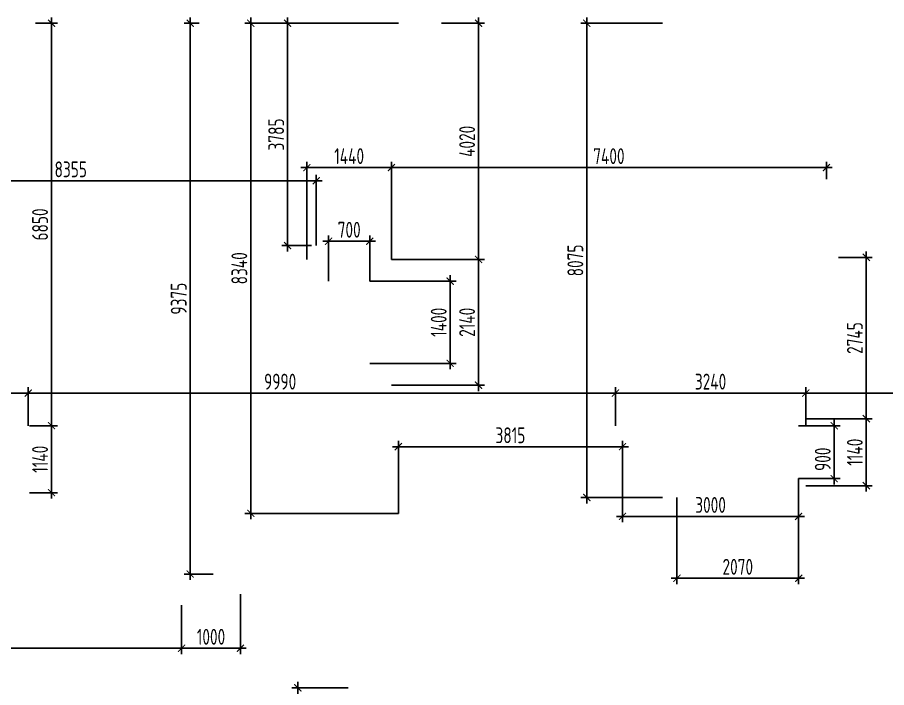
# Model space of a CAD drawing. Header units: millimetres. Extents: x -350007 to 536090, y -888 to 198380.
# Drawn here: x 505153 to 519945, y 75163 to 86571 of the extents above; entities that cross this region are included whole.
import ezdxf

# ---------------------------------------------------------------- set-up
doc = ezdxf.new("R2010")
doc.units = ezdxf.units.MM
doc.layers.add('АР_Размеры нов.', color=15, linetype='Continuous', lineweight=0)
doc.styles.add('ISOCPEUR', font='isocpeur.ttf', dxfattribs={"width": 0.7})
doc.dimstyles.new('R_100', dxfattribs={"dimtxt": 270, "dimasz": 120, "dimexe": 100, "dimexo": 0, "dimgap": 60, "dimtad": 1, "dimdec": 0, "dimrnd": 5, "dimzin": 0, "dimdsep": 46, "dimtxsty": 'ISOCPEUR', "dimblk": 'ARCHTICK', "dimcen": 0, "dimdle": 100, "dimclrd": 256, "dimclre": 256, "dimclrt": 256, "dimadec": 0, "dimazin": 0, "dimtfac": 2, "dimtdec": 0, "dimtofl": 0, "dimtmove": 1, "dimatfit": 3, "dimfxl": 1, "dimtvp": 3, "dimtolj": 1, "dimtzin": 0, "dimarcsym": 0})

# ---------------------------------------------------------------- blocks, each defined once
blk = doc.blocks.new('_ArchTick')
at = {"color": 0, "linetype": 'ByBlock', "const_width": 0.15}
blk.add_lwpolyline([(-0.5, -0.5), (0.5, 0.5)], dxfattribs=at)
blk = doc.blocks.new('*D3267')
at = {"layer": 'Defpoints', "color": 0, "transparency": 16777216}
for p in [(505337, 80176), (502099, 79620), (505337, 79620)]:
    blk.add_point(p, dxfattribs=at)
at = {"layer": 'АР_Размеры нов.', "lineweight": -2, "transparency": 16777216}
for p, q in [((501999, 80176), (505437, 80176)), ((502099, 79620), (502099, 80276)), ((505337, 79620), (505337, 80276))]:
    blk.add_line(p, q, dxfattribs=at)
at = {"layer": 'АР_Размеры нов.', "lineweight": -2, "transparency": 16777216, "xscale": 120, "yscale": 120, "zscale": 120, "rotation": 180}
blk.add_blockref('_ArchTick', (502099, 80176), dxfattribs=at)
at = {"layer": 'АР_Размеры нов.', "lineweight": -2, "transparency": 16777216, "xscale": 120, "yscale": 120, "zscale": 120}
blk.add_blockref('_ArchTick', (505337, 80176), dxfattribs=at)
at = {"layer": 'АР_Размеры нов.', "transparency": 16777216, "insert": (503718, 80371), "char_height": 270, "attachment_point": 5, "style": 'ISOCPEUR'}
blk.add_mtext('\\A1;3240', dxfattribs=at)
blk = doc.blocks.new('*D3268')
at = {"layer": 'Defpoints', "color": 0, "transparency": 16777216}
for p in [(515330, 80176), (505337, 79620), (515330, 79620)]:
    blk.add_point(p, dxfattribs=at)
at = {"layer": 'АР_Размеры нов.', "lineweight": -2, "transparency": 16777216}
for p, q in [((505237, 80176), (515430, 80176)), ((505337, 79620), (505337, 80276)), ((515330, 79620), (515330, 80276))]:
    blk.add_line(p, q, dxfattribs=at)
at = {"layer": 'АР_Размеры нов.', "lineweight": -2, "transparency": 16777216, "xscale": 120, "yscale": 120, "zscale": 120, "rotation": 180}
blk.add_blockref('_ArchTick', (505337, 80176), dxfattribs=at)
at = {"layer": 'АР_Размеры нов.', "lineweight": -2, "transparency": 16777216, "xscale": 120, "yscale": 120, "zscale": 120}
blk.add_blockref('_ArchTick', (515330, 80176), dxfattribs=at)
at = {"layer": 'АР_Размеры нов.', "transparency": 16777216, "insert": (509625, 80371), "char_height": 270, "attachment_point": 5, "style": 'ISOCPEUR'}
blk.add_mtext('\\A1;9990', dxfattribs=at)
blk = doc.blocks.new('*D3269')
at = {"layer": 'Defpoints', "color": 0, "transparency": 16777216}
for p in [(518568, 80176), (515330, 79620), (518568, 79620)]:
    blk.add_point(p, dxfattribs=at)
at = {"layer": 'АР_Размеры нов.', "lineweight": -2, "transparency": 16777216}
for p, q in [((515230, 80176), (518668, 80176)), ((515330, 79620), (515330, 80276)), ((518568, 79620), (518568, 80276))]:
    blk.add_line(p, q, dxfattribs=at)
at = {"layer": 'АР_Размеры нов.', "lineweight": -2, "transparency": 16777216, "xscale": 120, "yscale": 120, "zscale": 120, "rotation": 180}
blk.add_blockref('_ArchTick', (515330, 80176), dxfattribs=at)
at = {"layer": 'АР_Размеры нов.', "lineweight": -2, "transparency": 16777216, "xscale": 120, "yscale": 120, "zscale": 120}
blk.add_blockref('_ArchTick', (518568, 80176), dxfattribs=at)
at = {"layer": 'АР_Размеры нов.', "transparency": 16777216, "insert": (516949, 80371), "char_height": 270, "attachment_point": 5, "style": 'ISOCPEUR'}
blk.add_mtext('\\A1;3240', dxfattribs=at)
blk = doc.blocks.new('*D3270')
at = {"layer": 'Defpoints', "color": 0, "transparency": 16777216}
for p in [(529521, 81213), (529521, 80176), (518568, 79620)]:
    blk.add_point(p, dxfattribs=at)
at = {"layer": 'АР_Размеры нов.', "lineweight": -2, "transparency": 16777216}
for p, q in [((529521, 81213), (529521, 80076)), ((518468, 80176), (529621, 80176)), ((518568, 79620), (518568, 80276))]:
    blk.add_line(p, q, dxfattribs=at)
at = {"layer": 'АР_Размеры нов.', "lineweight": -2, "transparency": 16777216, "xscale": 120, "yscale": 120, "zscale": 120, "rotation": 180}
blk.add_blockref('_ArchTick', (518568, 80176), dxfattribs=at)
at = {"layer": 'АР_Размеры нов.', "lineweight": -2, "transparency": 16777216, "xscale": 120, "yscale": 120, "zscale": 120}
blk.add_blockref('_ArchTick', (529521, 80176), dxfattribs=at)
at = {"layer": 'АР_Размеры нов.', "transparency": 16777216, "insert": (524044, 80371), "char_height": 270, "attachment_point": 5, "style": 'ISOCPEUR'}
blk.add_mtext('\\A1;10955', dxfattribs=at)
blk = doc.blocks.new('*D3301')
at = {"layer": 'Defpoints', "color": 0, "transparency": 16777216}
for p in [(505461, 86471), (505734, 86471), (505362, 79620)]:
    blk.add_point(p, dxfattribs=at)
at = {"layer": 'АР_Размеры нов.', "lineweight": -2, "transparency": 16777216}
for p, q in [((505734, 79520), (505734, 86571)), ((505461, 86471), (505834, 86471)), ((505362, 79620), (505834, 79620))]:
    blk.add_line(p, q, dxfattribs=at)
at = {"layer": 'АР_Размеры нов.', "lineweight": -2, "transparency": 16777216, "xscale": 120, "yscale": 120, "zscale": 120}
for p, rotation in [((505734, 86471), 90), ((505734, 79620), 270)]:
    blk.add_blockref('_ArchTick', p, dxfattribs=dict(at, rotation=rotation))
at = {"layer": 'АР_Размеры нов.', "transparency": 16777216, "insert": (505539, 83046), "char_height": 270, "attachment_point": 5, "rotation": 90, "style": 'ISOCPEUR'}
blk.add_mtext('\\A1;6850', dxfattribs=at)
blk = doc.blocks.new('*D3302')
at = {"layer": 'Defpoints', "color": 0, "transparency": 16777216}
for p in [(505362, 79620), (505362, 78480), (505734, 78480)]:
    blk.add_point(p, dxfattribs=at)
at = {"layer": 'АР_Размеры нов.', "lineweight": -2, "transparency": 16777216}
for p, q in [((505362, 79620), (505834, 79620)), ((505734, 79720), (505734, 78380)), ((505362, 78480), (505834, 78480))]:
    blk.add_line(p, q, dxfattribs=at)
at = {"layer": 'АР_Размеры нов.', "lineweight": -2, "transparency": 16777216, "xscale": 120, "yscale": 120, "zscale": 120}
for p, rotation in [((505734, 79620), 90), ((505734, 78480), 270)]:
    blk.add_blockref('_ArchTick', p, dxfattribs=dict(at, rotation=rotation))
at = {"layer": 'АР_Размеры нов.', "transparency": 16777216, "insert": (505539, 79050), "char_height": 270, "attachment_point": 5, "rotation": 90, "style": 'ISOCPEUR'}
blk.add_mtext('\\A1;1140', dxfattribs=at)
blk = doc.blocks.new('*D3303')
at = {"layer": 'Defpoints', "color": 0, "transparency": 16777216}
for p in [(518568, 79740), (518568, 78600), (519599, 78600)]:
    blk.add_point(p, dxfattribs=at)
at = {"layer": 'АР_Размеры нов.', "lineweight": -2, "transparency": 16777216}
for p, q in [((518568, 79740), (519699, 79740)), ((519599, 79840), (519599, 78500)), ((518568, 78600), (519699, 78600))]:
    blk.add_line(p, q, dxfattribs=at)
at = {"layer": 'АР_Размеры нов.', "lineweight": -2, "transparency": 16777216, "xscale": 120, "yscale": 120, "zscale": 120}
for p, rotation in [((519599, 79740), 90), ((519599, 78600), 270)]:
    blk.add_blockref('_ArchTick', p, dxfattribs=dict(at, rotation=rotation))
at = {"layer": 'АР_Размеры нов.', "transparency": 16777216, "insert": (519404, 79170), "char_height": 270, "attachment_point": 5, "rotation": 90, "style": 'ISOCPEUR'}
blk.add_mtext('\\A1;1140', dxfattribs=at)
blk = doc.blocks.new('*D3304')
at = {"layer": 'Defpoints', "color": 0, "transparency": 16777216}
for p in [(519128, 82486), (519599, 82486), (518568, 79740)]:
    blk.add_point(p, dxfattribs=at)
at = {"layer": 'АР_Размеры нов.', "lineweight": -2, "transparency": 16777216}
for p, q in [((519599, 79640), (519599, 82586)), ((519128, 82486), (519699, 82486)), ((518568, 79740), (519699, 79740))]:
    blk.add_line(p, q, dxfattribs=at)
at = {"layer": 'АР_Размеры нов.', "lineweight": -2, "transparency": 16777216, "xscale": 120, "yscale": 120, "zscale": 120}
for p, rotation in [((519599, 82486), 90), ((519599, 79740), 270)]:
    blk.add_blockref('_ArchTick', p, dxfattribs=dict(at, rotation=rotation))
at = {"layer": 'АР_Размеры нов.', "transparency": 16777216, "insert": (519404, 81113), "char_height": 270, "attachment_point": 5, "rotation": 90, "style": 'ISOCPEUR'}
blk.add_mtext('\\A1;2745', dxfattribs=at)
blk = doc.blocks.new('*D3305')
at = {"layer": 'Defpoints', "color": 0, "transparency": 16777216}
for p in [(515450, 78720), (518448, 78720), (518448, 78077)]:
    blk.add_point(p, dxfattribs=at)
at = {"layer": 'АР_Размеры нов.', "lineweight": -2, "transparency": 16777216}
for p, q in [((515450, 78720), (515450, 77977)), ((518448, 78720), (518448, 77977)), ((515350, 78077), (518548, 78077))]:
    blk.add_line(p, q, dxfattribs=at)
at = {"layer": 'АР_Размеры нов.', "lineweight": -2, "transparency": 16777216, "xscale": 120, "yscale": 120, "zscale": 120, "rotation": 180}
blk.add_blockref('_ArchTick', (515450, 78077), dxfattribs=at)
at = {"layer": 'АР_Размеры нов.', "lineweight": -2, "transparency": 16777216, "xscale": 120, "yscale": 120, "zscale": 120}
blk.add_blockref('_ArchTick', (518448, 78077), dxfattribs=at)
at = {"layer": 'АР_Размеры нов.', "transparency": 16777216, "insert": (516949, 78272), "char_height": 270, "attachment_point": 5, "style": 'ISOCPEUR'}
blk.add_mtext('\\A1;3000', dxfattribs=at)
blk = doc.blocks.new('*D3315')
at = {"layer": 'Defpoints', "color": 0, "transparency": 16777216}
for p in [(510782, 75160), (509926, 74020), (510782, 74020)]:
    blk.add_point(p, dxfattribs=at)
at = {"layer": 'АР_Размеры нов.', "lineweight": -2, "transparency": 16777216}
for p, q in [((510782, 75160), (509826, 75160)), ((509926, 75260), (509926, 73920)), ((510782, 74020), (509826, 74020))]:
    blk.add_line(p, q, dxfattribs=at)
at = {"layer": 'АР_Размеры нов.', "lineweight": -2, "transparency": 16777216, "xscale": 120, "yscale": 120, "zscale": 120}
for p, rotation in [((509926, 75160), 90), ((509926, 74020), 270)]:
    blk.add_blockref('_ArchTick', p, dxfattribs=dict(at, rotation=rotation))
at = {"layer": 'АР_Размеры нов.', "transparency": 16777216, "insert": (509731, 74590), "char_height": 270, "attachment_point": 5, "rotation": 90, "style": 'ISOCPEUR'}
blk.add_mtext('\\A1;1140', dxfattribs=at)
blk = doc.blocks.new('*D3401')
at = {"layer": 'Defpoints', "color": 0, "transparency": 16777216}
for p in [(495828, 76519), (507948, 76564), (495828, 75833)]:
    blk.add_point(p, dxfattribs=at)
at = {"layer": 'АР_Размеры нов.', "lineweight": -2, "transparency": 16777216}
for p, q in [((495828, 76519), (495828, 75733)), ((507948, 76564), (507948, 75733)), ((508048, 75833), (495728, 75833))]:
    blk.add_line(p, q, dxfattribs=at)
at = {"layer": 'АР_Размеры нов.', "lineweight": -2, "transparency": 16777216, "xscale": 120, "yscale": 120, "zscale": 120, "rotation": 180}
blk.add_blockref('_ArchTick', (495828, 75833), dxfattribs=at)
at = {"layer": 'АР_Размеры нов.', "lineweight": -2, "transparency": 16777216, "xscale": 120, "yscale": 120, "zscale": 120}
blk.add_blockref('_ArchTick', (507948, 75833), dxfattribs=at)
at = {"layer": 'АР_Размеры нов.', "transparency": 16777216, "insert": (501888, 76028), "char_height": 270, "attachment_point": 5, "style": 'ISOCPEUR'}
blk.add_mtext('\\A1;12120', dxfattribs=at)
blk = doc.blocks.new('*D3402')
at = {"layer": 'Defpoints', "color": 0, "transparency": 16777216}
for p in [(508948, 76755), (507948, 76564), (508948, 75833)]:
    blk.add_point(p, dxfattribs=at)
at = {"layer": 'АР_Размеры нов.', "lineweight": -2, "transparency": 16777216}
for p, q in [((508948, 76755), (508948, 75733)), ((507948, 76564), (507948, 75733)), ((507848, 75833), (509048, 75833))]:
    blk.add_line(p, q, dxfattribs=at)
at = {"layer": 'АР_Размеры нов.', "lineweight": -2, "transparency": 16777216, "xscale": 120, "yscale": 120, "zscale": 120, "rotation": 180}
blk.add_blockref('_ArchTick', (507948, 75833), dxfattribs=at)
at = {"layer": 'АР_Размеры нов.', "lineweight": -2, "transparency": 16777216, "xscale": 120, "yscale": 120, "zscale": 120}
blk.add_blockref('_ArchTick', (508948, 75833), dxfattribs=at)
at = {"layer": 'АР_Размеры нов.', "transparency": 16777216, "insert": (508448, 76028), "char_height": 270, "attachment_point": 5, "style": 'ISOCPEUR'}
blk.add_mtext('\\A1;1000', dxfattribs=at)
blk = doc.blocks.new('*D3403')
at = {"layer": 'Defpoints', "color": 0, "transparency": 16777216}
for p in [(508094, 86471), (508244, 86471), (508485, 77096)]:
    blk.add_point(p, dxfattribs=at)
at = {"layer": 'АР_Размеры нов.', "lineweight": -2, "transparency": 16777216}
for p, q in [((508094, 76996), (508094, 86571)), ((508244, 86471), (507994, 86471)), ((508485, 77096), (507994, 77096))]:
    blk.add_line(p, q, dxfattribs=at)
at = {"layer": 'АР_Размеры нов.', "lineweight": -2, "transparency": 16777216, "xscale": 120, "yscale": 120, "zscale": 120}
for p, rotation in [((508094, 86471), 90), ((508094, 77096), 270)]:
    blk.add_blockref('_ArchTick', p, dxfattribs=dict(at, rotation=rotation))
at = {"layer": 'АР_Размеры нов.', "transparency": 16777216, "insert": (507899, 81783), "char_height": 270, "attachment_point": 5, "rotation": 90, "style": 'ISOCPEUR'}
blk.add_mtext('\\A1;9375', dxfattribs=at)
blk = doc.blocks.new('*D3523')
at = {"layer": 'Defpoints', "color": 0, "transparency": 16777216}
for p in [(511149, 82081), (511149, 80681), (512518, 80681)]:
    blk.add_point(p, dxfattribs=at)
at = {"layer": 'АР_Размеры нов.', "lineweight": -2, "transparency": 16777216}
for p, q in [((512518, 82181), (512518, 80581)), ((511149, 82081), (512618, 82081)), ((511149, 80681), (512618, 80681))]:
    blk.add_line(p, q, dxfattribs=at)
at = {"layer": 'АР_Размеры нов.', "lineweight": -2, "transparency": 16777216, "xscale": 120, "yscale": 120, "zscale": 120}
for p, rotation in [((512518, 82081), 90), ((512518, 80681), 270)]:
    blk.add_blockref('_ArchTick', p, dxfattribs=dict(at, rotation=rotation))
at = {"layer": 'АР_Размеры нов.', "transparency": 16777216, "insert": (512323, 81381), "char_height": 270, "attachment_point": 5, "rotation": 90, "style": 'ISOCPEUR'}
blk.add_mtext('\\A1;1400', dxfattribs=at)
blk = doc.blocks.new('*D3524')
at = {"layer": 'Defpoints', "color": 0, "transparency": 16777216}
for p in [(511519, 82451), (511519, 80311), (513001, 80311)]:
    blk.add_point(p, dxfattribs=at)
at = {"layer": 'АР_Размеры нов.', "lineweight": -2, "transparency": 16777216}
for p, q in [((513001, 82551), (513001, 80211)), ((511519, 82451), (513101, 82451)), ((511519, 80311), (513101, 80311))]:
    blk.add_line(p, q, dxfattribs=at)
at = {"layer": 'АР_Размеры нов.', "lineweight": -2, "transparency": 16777216, "xscale": 120, "yscale": 120, "zscale": 120}
for p, rotation in [((513001, 82451), 90), ((513001, 80311), 270)]:
    blk.add_blockref('_ArchTick', p, dxfattribs=dict(at, rotation=rotation))
at = {"layer": 'АР_Размеры нов.', "transparency": 16777216, "insert": (512806, 81381), "char_height": 270, "attachment_point": 5, "rotation": 90, "style": 'ISOCPEUR'}
blk.add_mtext('\\A1;2140', dxfattribs=at)
blk = doc.blocks.new('*D3525')
at = {"layer": 'Defpoints', "color": 0, "transparency": 16777216}
for p in [(512370, 86471), (513001, 86471), (511519, 82451)]:
    blk.add_point(p, dxfattribs=at)
at = {"layer": 'АР_Размеры нов.', "lineweight": -2, "transparency": 16777216}
for p, q in [((513001, 82351), (513001, 86571)), ((512370, 86471), (513101, 86471)), ((511519, 82451), (513101, 82451))]:
    blk.add_line(p, q, dxfattribs=at)
at = {"layer": 'АР_Размеры нов.', "lineweight": -2, "transparency": 16777216, "xscale": 120, "yscale": 120, "zscale": 120}
for p, rotation in [((513001, 86471), 90), ((513001, 82451), 270)]:
    blk.add_blockref('_ArchTick', p, dxfattribs=dict(at, rotation=rotation))
at = {"layer": 'АР_Размеры нов.', "transparency": 16777216, "insert": (512806, 84461), "char_height": 270, "attachment_point": 5, "rotation": 90, "style": 'ISOCPEUR'}
blk.add_mtext('\\A1;4020', dxfattribs=at)
blk = doc.blocks.new('*D3526')
at = {"layer": 'Defpoints', "color": 0, "transparency": 16777216}
for p in [(511519, 84014), (518919, 83816), (511519, 82451)]:
    blk.add_point(p, dxfattribs=at)
at = {"layer": 'АР_Размеры нов.', "lineweight": -2, "transparency": 16777216}
for p, q in [((511519, 82451), (511519, 84114)), ((518919, 83816), (518919, 84114)), ((519019, 84014), (511419, 84014))]:
    blk.add_line(p, q, dxfattribs=at)
at = {"layer": 'АР_Размеры нов.', "lineweight": -2, "transparency": 16777216, "xscale": 120, "yscale": 120, "zscale": 120, "rotation": 180}
blk.add_blockref('_ArchTick', (511519, 84014), dxfattribs=at)
at = {"layer": 'АР_Размеры нов.', "lineweight": -2, "transparency": 16777216, "xscale": 120, "yscale": 120, "zscale": 120}
blk.add_blockref('_ArchTick', (518919, 84014), dxfattribs=at)
at = {"layer": 'АР_Размеры нов.', "transparency": 16777216, "insert": (515219, 84209), "char_height": 270, "attachment_point": 5, "style": 'ISOCPEUR'}
blk.add_mtext('\\A1;7400', dxfattribs=at)
blk = doc.blocks.new('*D3527')
at = {"layer": 'Defpoints', "color": 0, "transparency": 16777216}
for p in [(510079, 84014), (510079, 82451), (511519, 82451)]:
    blk.add_point(p, dxfattribs=at)
at = {"layer": 'АР_Размеры нов.', "lineweight": -2, "transparency": 16777216}
for p, q in [((510079, 82451), (510079, 84114)), ((511519, 82451), (511519, 84114)), ((511619, 84014), (509979, 84014))]:
    blk.add_line(p, q, dxfattribs=at)
at = {"layer": 'АР_Размеры нов.', "lineweight": -2, "transparency": 16777216, "xscale": 120, "yscale": 120, "zscale": 120, "rotation": 180}
blk.add_blockref('_ArchTick', (510079, 84014), dxfattribs=at)
at = {"layer": 'АР_Размеры нов.', "lineweight": -2, "transparency": 16777216, "xscale": 120, "yscale": 120, "zscale": 120}
blk.add_blockref('_ArchTick', (511519, 84014), dxfattribs=at)
at = {"layer": 'АР_Размеры нов.', "transparency": 16777216, "insert": (510799, 84209), "char_height": 270, "attachment_point": 5, "style": 'ISOCPEUR'}
blk.add_mtext('\\A1;1440', dxfattribs=at)
blk = doc.blocks.new('*D3528')
at = {"layer": 'Defpoints', "color": 0, "transparency": 16777216}
for p in [(511149, 82761), (510449, 82081), (511149, 82081)]:
    blk.add_point(p, dxfattribs=at)
at = {"layer": 'АР_Размеры нов.', "lineweight": -2, "transparency": 16777216}
for p, q in [((510449, 82081), (510449, 82861)), ((511149, 82081), (511149, 82861)), ((510349, 82761), (511249, 82761))]:
    blk.add_line(p, q, dxfattribs=at)
at = {"layer": 'АР_Размеры нов.', "lineweight": -2, "transparency": 16777216, "xscale": 120, "yscale": 120, "zscale": 120, "rotation": 180}
blk.add_blockref('_ArchTick', (510449, 82761), dxfattribs=at)
at = {"layer": 'АР_Размеры нов.', "lineweight": -2, "transparency": 16777216, "xscale": 120, "yscale": 120, "zscale": 120}
blk.add_blockref('_ArchTick', (511149, 82761), dxfattribs=at)
at = {"layer": 'АР_Размеры нов.', "transparency": 16777216, "insert": (510799, 82956), "char_height": 270, "attachment_point": 5, "style": 'ISOCPEUR'}
blk.add_mtext('\\A1;700', dxfattribs=at)
blk = doc.blocks.new('*D3529')
at = {"layer": 'Defpoints', "color": 0, "transparency": 16777216}
for p in [(518448, 79620), (518448, 78720), (519053, 78720)]:
    blk.add_point(p, dxfattribs=at)
at = {"layer": 'АР_Размеры нов.', "lineweight": -2, "transparency": 16777216}
for p, q in [((518448, 79620), (519153, 79620)), ((519053, 79720), (519053, 78620)), ((518448, 78720), (519153, 78720))]:
    blk.add_line(p, q, dxfattribs=at)
at = {"layer": 'АР_Размеры нов.', "lineweight": -2, "transparency": 16777216, "xscale": 120, "yscale": 120, "zscale": 120}
for p, rotation in [((519053, 79620), 90), ((519053, 78720), 270)]:
    blk.add_blockref('_ArchTick', p, dxfattribs=dict(at, rotation=rotation))
at = {"layer": 'АР_Размеры нов.', "transparency": 16777216, "insert": (518858, 79050), "char_height": 270, "attachment_point": 5, "rotation": 90, "style": 'ISOCPEUR'}
blk.add_mtext('\\A1;900', dxfattribs=at)
blk = doc.blocks.new('*D4236')
at = {"layer": 'Defpoints', "color": 0, "transparency": 16777216}
for p in [(510239, 83789), (501882, 82686), (510239, 82686)]:
    blk.add_point(p, dxfattribs=at)
at = {"layer": 'АР_Размеры нов.', "lineweight": -2, "transparency": 16777216}
for p, q in [((501882, 82686), (501882, 83889)), ((510239, 82686), (510239, 83889)), ((501782, 83789), (510339, 83789))]:
    blk.add_line(p, q, dxfattribs=at)
at = {"layer": 'АР_Размеры нов.', "lineweight": -2, "transparency": 16777216, "xscale": 120, "yscale": 120, "zscale": 120, "rotation": 180}
blk.add_blockref('_ArchTick', (501882, 83789), dxfattribs=at)
at = {"layer": 'АР_Размеры нов.', "lineweight": -2, "transparency": 16777216, "xscale": 120, "yscale": 120, "zscale": 120}
blk.add_blockref('_ArchTick', (510239, 83789), dxfattribs=at)
at = {"layer": 'АР_Размеры нов.', "transparency": 16777216, "insert": (506061, 83984), "char_height": 270, "attachment_point": 5, "style": 'ISOCPEUR'}
blk.add_mtext('\\A1;8355', dxfattribs=at)
blk = doc.blocks.new('*D4241')
at = {"layer": 'Defpoints', "color": 0, "transparency": 16777216}
for p in [(509752, 86471), (510411, 86471), (510156, 82686)]:
    blk.add_point(p, dxfattribs=at)
at = {"layer": 'АР_Размеры нов.', "lineweight": -2, "transparency": 16777216}
for p, q in [((509752, 82586), (509752, 86571)), ((510411, 86471), (509652, 86471)), ((510156, 82686), (509652, 82686))]:
    blk.add_line(p, q, dxfattribs=at)
at = {"layer": 'АР_Размеры нов.', "lineweight": -2, "transparency": 16777216, "xscale": 120, "yscale": 120, "zscale": 120}
for p, rotation in [((509752, 86471), 90), ((509752, 82686), 270)]:
    blk.add_blockref('_ArchTick', p, dxfattribs=dict(at, rotation=rotation))
at = {"layer": 'АР_Размеры нов.', "transparency": 16777216, "insert": (509557, 84578), "char_height": 270, "attachment_point": 5, "rotation": 90, "style": 'ISOCPEUR'}
blk.add_mtext('\\A1;3785', dxfattribs=at)
blk = doc.blocks.new('*D4264')
at = {"layer": 'Defpoints', "color": 0, "transparency": 16777216}
for p in [(514843, 86471), (516130, 86471), (516130, 78398)]:
    blk.add_point(p, dxfattribs=at)
at = {"layer": 'АР_Размеры нов.', "lineweight": -2, "transparency": 16777216}
for p, q in [((514843, 78298), (514843, 86571)), ((516130, 86471), (514743, 86471)), ((516130, 78398), (514743, 78398))]:
    blk.add_line(p, q, dxfattribs=at)
at = {"layer": 'АР_Размеры нов.', "lineweight": -2, "transparency": 16777216, "xscale": 120, "yscale": 120, "zscale": 120}
for p, rotation in [((514843, 86471), 90), ((514843, 78398), 270)]:
    blk.add_blockref('_ArchTick', p, dxfattribs=dict(at, rotation=rotation))
at = {"layer": 'АР_Размеры нов.', "transparency": 16777216, "insert": (514648, 82434), "char_height": 270, "attachment_point": 5, "rotation": 90, "style": 'ISOCPEUR'}
blk.add_mtext('\\A1;8075', dxfattribs=at)
blk = doc.blocks.new('*D4265')
at = {"layer": 'Defpoints', "color": 0, "transparency": 16777216}
for p in [(518448, 78720), (516376, 78398), (518448, 77024)]:
    blk.add_point(p, dxfattribs=at)
at = {"layer": 'АР_Размеры нов.', "lineweight": -2, "transparency": 16777216}
for p, q in [((518448, 78720), (518448, 76924)), ((516376, 78398), (516376, 76924)), ((516276, 77024), (518548, 77024))]:
    blk.add_line(p, q, dxfattribs=at)
at = {"layer": 'АР_Размеры нов.', "lineweight": -2, "transparency": 16777216, "xscale": 120, "yscale": 120, "zscale": 120, "rotation": 180}
blk.add_blockref('_ArchTick', (516376, 77024), dxfattribs=at)
at = {"layer": 'АР_Размеры нов.', "lineweight": -2, "transparency": 16777216, "xscale": 120, "yscale": 120, "zscale": 120}
blk.add_blockref('_ArchTick', (518448, 77024), dxfattribs=at)
at = {"layer": 'АР_Размеры нов.', "transparency": 16777216, "insert": (517412, 77219), "char_height": 270, "attachment_point": 5, "style": 'ISOCPEUR'}
blk.add_mtext('\\A1;2070', dxfattribs=at)
blk = doc.blocks.new('*D4266')
at = {"layer": 'Defpoints', "color": 0, "transparency": 16777216}
for p in [(509125, 86471), (511636, 86471), (511636, 78129)]:
    blk.add_point(p, dxfattribs=at)
at = {"layer": 'АР_Размеры нов.', "lineweight": -2, "transparency": 16777216}
for p, q in [((509125, 78029), (509125, 86571)), ((511636, 86471), (509025, 86471)), ((511636, 78129), (509025, 78129))]:
    blk.add_line(p, q, dxfattribs=at)
at = {"layer": 'АР_Размеры нов.', "lineweight": -2, "transparency": 16777216, "xscale": 120, "yscale": 120, "zscale": 120}
for p, rotation in [((509125, 86471), 90), ((509125, 78129), 270)]:
    blk.add_blockref('_ArchTick', p, dxfattribs=dict(at, rotation=rotation))
at = {"layer": 'АР_Размеры нов.', "transparency": 16777216, "insert": (508930, 82300), "char_height": 270, "attachment_point": 5, "rotation": 90, "style": 'ISOCPEUR'}
blk.add_mtext('\\A1;8340', dxfattribs=at)
blk = doc.blocks.new('*D4267')
at = {"layer": 'Defpoints', "color": 0, "transparency": 16777216}
for p in [(515450, 79263), (515450, 78720), (511636, 78129)]:
    blk.add_point(p, dxfattribs=at)
at = {"layer": 'АР_Размеры нов.', "lineweight": -2, "transparency": 16777216}
for p, q in [((511636, 78129), (511636, 79363)), ((515450, 78720), (515450, 79363)), ((511536, 79263), (515550, 79263))]:
    blk.add_line(p, q, dxfattribs=at)
at = {"layer": 'АР_Размеры нов.', "lineweight": -2, "transparency": 16777216, "xscale": 120, "yscale": 120, "zscale": 120, "rotation": 180}
blk.add_blockref('_ArchTick', (511636, 79263), dxfattribs=at)
at = {"layer": 'АР_Размеры нов.', "lineweight": -2, "transparency": 16777216, "xscale": 120, "yscale": 120, "zscale": 120}
blk.add_blockref('_ArchTick', (515450, 79263), dxfattribs=at)
at = {"layer": 'АР_Размеры нов.', "transparency": 16777216, "insert": (513543, 79458), "char_height": 270, "attachment_point": 5, "style": 'ISOCPEUR'}
blk.add_mtext('\\A1;3815', dxfattribs=at)

msp = doc.modelspace()

# ---------------------------------------------------------------- dimensions: what is measured, and where the dimension line sits
at = {"layer": 'АР_Размеры нов.'}
for base, p1, p2, picture, middle in [((505734.3, 86470.7), (505361.5, 79620.3), (505460.7, 86470.7), '*D3301', (505539.3, 83045.5)), ((508094.5, 86470.7), (508485.4, 77095.5), (508244, 86470.7), '*D3403', (507899.5, 81783.1)), ((509125.4, 86470.7), (511636, 78128.9), (511636, 86470.7), '*D4266', (508930.4, 82299.8)), ((509752, 86470.7), (510155.7, 82685.7), (510411, 86470.7), '*D4241', (509557, 84578.2)), ((513000.8, 86470.7), (511519.3, 82450.7), (512370.3, 86470.7), '*D3525', (512805.8, 84460.7)), ((514843.5, 86470.7), (516129.8, 78397.6), (516129.8, 86470.7), '*D4264', (514648.5, 82434.1)), ((513000.8, 80310.7), (511519.3, 82450.7), (511519.3, 80310.7), '*D3524', (512805.8, 81380.7)), ((519598.9, 82485.7), (518567.9, 79740.4), (519128.1, 82485.7), '*D3304', (519403.9, 81113)), ((512518.1, 80680.7), (511149.3, 82080.7), (511149.3, 80680.7), '*D3523', (512323.1, 81380.7)), ((519598.9, 78600.4), (518567.9, 79740.4), (518567.9, 78600.4), '*D3303', (519403.9, 79170.4)), ((505734.3, 78480.3), (505361.5, 79620.3), (505361.5, 78480.3), '*D3302', (505539.3, 79050.3)), ((509925.7, 74020.1), (510782.4, 75160.1), (510782.4, 74020.1), '*D3315', (509730.7, 74590.1))]:
    dim = msp.add_linear_dim(base=base, p1=p1, p2=p2, angle=90, dimstyle='R_100', override={"dimpost": '\\X'}, dxfattribs=at)
    dim.commit()
    dim.dimension.update_dxf_attribs({"geometry": picture, "text_midpoint": middle})
for base, p1, p2, picture, middle in [((510079.3, 84013.8), (511519.3, 82450.7), (510079.3, 82450.7), '*D3527', (510799.3, 84208.8)), ((511519.3, 84013.8), (518919.3, 83815.9), (511519.3, 82450.7), '*D3526', (515219.3, 84208.8)), ((510239.2555, 83789.066), (501881.7583, 82685.6825), (510239.2555, 82685.6825), '*D4236', (506060.5069, 83984.066)), ((511149.3, 82761.5), (510449.3, 82080.7), (511149.3, 82080.7), '*D3528', (510799.3, 82956.5)), ((529520.5, 80175.6), (518567.9, 79620.3), (529520.5, 81212.8), '*D3270', (524044.2, 80370.6)), ((505337.3, 80175.6), (502099.1, 79620.3), (505337.3, 79620.3), '*D3267', (503718.2, 80370.6)), ((518567.9, 80175.6), (515329.7, 79620.4), (518567.9, 79620.3), '*D3269', (516948.8, 80370.6)), ((515449.7, 79263.4), (511636, 78128.9), (515449.7, 78720.4), '*D4267', (513542.9, 79458.4)), ((518447.9, 78077.1), (515449.7, 78720.4), (518447.9, 78720.4), '*D3305', (516948.8, 78272.1)), ((518447.9, 77024.4), (516375.6, 78397.6), (518447.9, 78720.4), '*D4265', (517411.7, 77219.4)), ((508948.4, 75832.6), (507948.4, 76564.3), (508948.4, 76755.4), '*D3402', (508448.4, 76027.6)), ((495828, 75832.6), (507948.4, 76564.3), (495828, 76519.2), '*D3401', (501888.2, 76027.6))]:
    dim = msp.add_linear_dim(base=base, p1=p1, p2=p2, dimstyle='R_100', override={"dimpost": '\\X'}, dxfattribs=at)
    dim.commit()
    dim.dimension.update_dxf_attribs({"geometry": picture, "text_midpoint": middle})
dim = msp.add_linear_dim(base=(515329.7, 80175.6), p1=(505337.3, 79620.3), p2=(515329.7, 79620.4), dimstyle='R_100', override={"dimpost": '\\X'}, dxfattribs=at)
dim.commit()
dim.dimension.update_dxf_attribs({"geometry": '*D3268', "text_midpoint": (509625.2, 80175.6), "dimtype": 160})
dim = msp.add_linear_dim(base=(519052.6, 78720.4), p1=(518447.9, 79620.4), p2=(518447.9, 78720.4), angle=90, dimstyle='R_100', override={"dimpost": '\\X'}, dxfattribs=at)
dim.commit()
dim.dimension.update_dxf_attribs({"geometry": '*D3529', "text_midpoint": (519052.6, 79050.3), "dimtype": 160})

doc.saveas('drawing.dxf')
